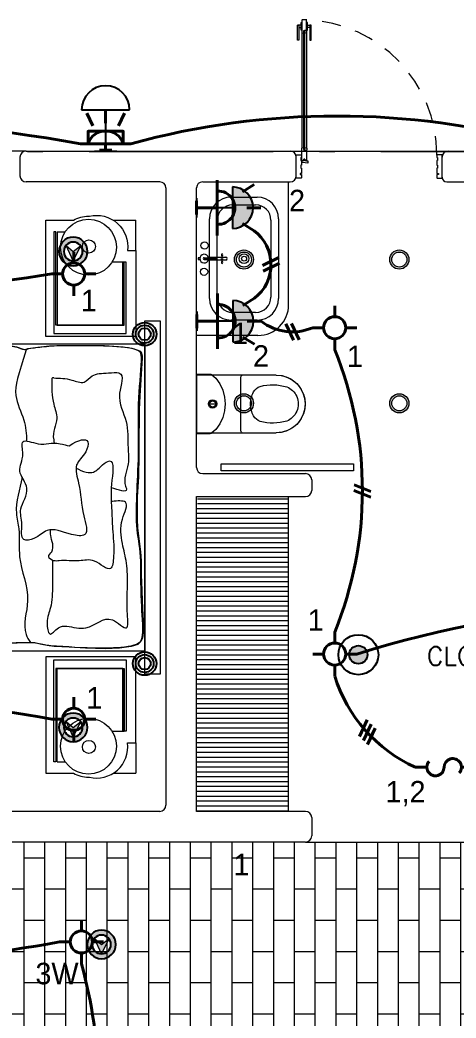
# Model space of a CAD drawing. Header units: metres. Extents: x 14 to 2416, y -346 to 476.
# Drawn here: x 48.4 to 51.24, y -76.27 to -69.77 of the extents above; entities that cross this region are included whole.
import ezdxf

# ---------------------------------------------------------------- set-up
doc = ezdxf.new("R2010")
doc.units = ezdxf.units.M
for name, pattern in [('0', [0]), ('ACAD_ISO10W100', [18, 12, -3, 0, -3]), ('DASHED', [0.75, 0.5, -0.25]), ('HIDDEN2', [0.1875, 0.125, -0.0625])]:
    doc.linetypes.add(name, pattern=pattern)
doc.layers.get('0').update_dxf_attribs({"linetype": '0', "lineweight": 20})
for name, color, linetype, lineweight in [('A-ANNO-TEXT', 20, 'Continuous', 13), ('A-DOOR', 35, 'Continuous', 5), ('A-WALL', 250, 'Continuous', 20), ('baños', 251, 'Continuous', 0), ('closets', 253, 'Continuous', 0), ('cristales', 131, 'Continuous', 0), ('E Salida Interruptores', 22, 'Continuous', 40), ('E Salida Luces', 22, 'Continuous', 40), ('E Tuberia Emp Losa', 22, 'Continuous', 40), ('MAVA', 1, 'Continuous', 15), ('MAVA -LUMINARIAS', 1, 'Continuous', 18), ('MOBILIARIOS', 252, 'Continuous', 0), ('piso', 253, 'Continuous', 0), ('PROYECCION', 9, 'DASHED', 0), ('SE-2-MADERA', 36, 'Continuous', 9), ('textos', 7, 'Continuous', 0)]:
    doc.layers.add(name, color=color, linetype=linetype, lineweight=lineweight)
doc.layers.add('hatch piso', color=253, linetype='Continuous', lineweight=0, transparency=0.7)
doc.layers.add('MAVA LUM', color=1, linetype='Continuous')
doc.layers.add('MAVA Luminarias', color=1, linetype='Continuous')
doc.layers.add('SOLAR', color=7, linetype='ACAD_ISO10W100', lineweight=9, true_color=0xff1414)
doc.styles.add('CENTURY GOTHIC', font='GOTHIC.TTF')
doc.styles.add('DIMTEXT', font='dim.shx', dxfattribs={"width": 0.75})
doc.styles.get("Standard").update_dxf_attribs({"font": 'arial.ttf', "height": 0.1875})

# ---------------------------------------------------------------- blocks, each defined once
blk = doc.blocks.new('SUPERFICIAL')
at = {"layer": 'MAVA LUM'}
h = blk.add_hatch(color=256, dxfattribs=at)
h.dxf.hatch_style = 1
edge = h.paths.add_edge_path()
edge.add_arc((0.0008, 0.0016), 0.059, 0, 360)
for radius in [0.1303, 0.0593]:
    blk.add_circle((0.0008, 0.0016, 0), radius, dxfattribs=at)
at = {"ltscale": 1e-05, "style": 'DIMTEXT', "flags": 1}
blk.add_attdef('MULTIPLICADOR', (0.0928, 0.4687), '', height=0.15, dxfattribs=at)
blk = doc.blocks.new('downlight')
at = {"layer": 'MAVA -LUMINARIAS'}
h = blk.add_hatch(color=3, dxfattribs=at)
h.dxf.hatch_style = 1
h.paths.add_polyline_path([(-5.416, -22.4571, 1), (-5.2917, -22.4571, 1)])
h.paths.add_polyline_path([(-5.3048, -22.4571, -1), (-5.4029, -22.4571, -1)], flags=16)
at = {"layer": 'MAVA -LUMINARIAS', "color": 3}
for radius in [0.0622, 0.049]:
    blk.add_circle((-5.3539, -22.4571), radius, dxfattribs=at)
blk = doc.blocks.new('dl ip')
at = {"layer": 'MAVA', "transparency": 33554687}
h = blk.add_hatch(color=40, dxfattribs=at)
h.dxf.hatch_style = 1
h.paths.add_polyline_path([(94.7574, -111.2088), (94.7109, -111.2482), (94.6624, -111.2113), (94.7109, -111.3092)])
at = {"layer": 'MAVA Luminarias', "linetype": 'Continuous'}
h = blk.add_hatch(color=40, dxfattribs=at)
h.paths.add_polyline_path([(94.618, -111.2482, 1), (94.8039, -111.2482, 1)])
h.paths.add_polyline_path([(94.7719, -111.2482, -1), (94.6499, -111.2482, -1)], flags=16)
at = {"layer": 'MAVA', "color": 40}
for p, q in [((94.7109, -111.2482), (94.6624, -111.2113)), ((94.6624, -111.2113), (94.7109, -111.3092)), ((94.7109, -111.3092), (94.7574, -111.2088)), ((94.7574, -111.2088), (94.7109, -111.2482))]:
    blk.add_line(p, q, dxfattribs=at)
at = {"layer": 'MAVA Luminarias', "color": 40, "linetype": 'Continuous'}
for radius in [0.093, 0.061]:
    blk.add_circle((94.7109, -111.2482), radius, dxfattribs=at)
blk = doc.blocks.new('SCONCE 1')
at = {"layer": 'MAVA Luminarias', "color": 5, "linetype": 'Continuous'}
for p, q in [((-1.374, 0.679), (-1.374, 1.191)), ((-0.931, 0.816), (-0.931, 1.054)), ((-1.374, 0.935), (-0.931, 0.935))]:
    blk.add_line(p, q, dxfattribs=at)
blk.add_arc((-1.374, 0.935), 0.256, 90, 270, dxfattribs=at)
blk = doc.blocks.new('SCONCE 2')
at = {"layer": 'MAVA Luminarias', "linetype": 'Continuous'}
blk.add_hatch(color=1, dxfattribs=at).paths.add_polyline_path([(0.342, -0.24, 1), (-0.169, -0.24)])
at = {"layer": 'MAVA Luminarias', "color": 1, "linetype": 'Continuous'}
for p, q in [((-0.169, -0.24), (0.342, -0.24)), ((0.087, -0.24), (0.087, -0.682)), ((-0.032, -0.682), (0.206, -0.682))]:
    blk.add_line(p, q, dxfattribs=at)
blk.add_arc((0.087, -0.24), 0.256, 0, 180, dxfattribs=at)
blk = doc.blocks.new('Caroma_ToiletSuites')
at = {"layer": 'baños'}
for p, q in [((-120.8, 664), (-144, 640.8)), ((-94, 682.8), (-120.8, 664)), ((-64.3, 696.7), (-94, 682.8)), ((-32.6, 705.1), (-64.3, 696.7)), ((0, 708), (-32.6, 705.1)), ((32.6, 705.1), (0, 708)), ((64.3, 696.7), (32.6, 705.1)), ((94, 682.8), (64.3, 696.7)), ((120.8, 664), (94, 682.8)), ((144, 640.8), (120.8, 664)), ((-162.8, 614), (-176.7, 584.3)), ((-144, 640.8), (-162.8, 614)), ((162.8, 614), (144, 640.8)), ((176.7, 584.3), (162.8, 614)), ((-185.1, 552.6), (-188, 520)), ((-176.7, 584.3), (-185.1, 552.6)), ((185.1, 552.6), (176.7, 584.3)), ((188, 520), (185.1, 552.6)), ((-188, 520), (-190.5, 308)), ((-188, 0), (-188, 520)), ((188, 520), (188, 0)), ((190.5, 308), (188, 520)), ((-190.5, 308), (-190.2, 304.5)), ((-190.2, 304.5), (-189.3, 301.2)), ((-189.3, 301.2), (-187.8, 298)), ((-187.8, 298), (-185.8, 295.1)), ((-185.8, 295.1), (-183.4, 292.7)), ((-183.4, 292.7), (-180.5, 290.7)), ((-180.5, 290.7), (-177.3, 289.2)), ((-177.3, 289.2), (-174, 288.3)), ((-174, 288.3), (-170.5, 288)), ((-170.5, 288), (170.5, 288)), ((170.5, 288), (174, 288.3)), ((174, 288.3), (177.3, 289.2)), ((177.3, 289.2), (180.5, 290.7)), ((180.5, 290.7), (183.4, 292.7)), ((183.4, 292.7), (185.8, 295.1)), ((185.8, 295.1), (187.8, 298)), ((187.8, 298), (189.3, 301.2)), ((189.3, 301.2), (190.2, 304.5)), ((190.2, 304.5), (190.5, 308)), ((-130, 152.2), (-167.1, 126.2)), ((-88.9, 171.3), (-130, 152.2)), ((-45.1, 183.1), (-88.9, 171.3)), ((0, 187), (-45.1, 183.1)), ((45.1, 183.1), (0, 187)), ((88.9, 171.3), (45.1, 183.1)), ((130, 152.2), (88.9, 171.3)), ((167.1, 126.2), (130, 152.2)), ((-194.6, 88.2), (-195, 83.5)), ((-195, 83.5), (-195, 0)), ((-193.4, 92.7), (-194.6, 88.2)), ((-191.4, 97), (-193.4, 92.7)), ((-188.7, 100.9), (-191.4, 97)), ((-167.1, 126.2), (-188.7, 100.9)), ((0, 85), (0, 125)), ((188.7, 100.9), (167.1, 126.2)), ((191.4, 97), (188.7, 100.9)), ((193.4, 92.7), (191.4, 97)), ((194.6, 88.2), (193.4, 92.7)), ((195, 83.5), (194.6, 88.2)), ((195, 0), (195, 83.5)), ((-195, 0), (195, 0)), ((188, 0), (-188, 0))]:
    blk.add_line(p, q, dxfattribs=at)
for centre, radius, start, end in [((0, 520), 188, 0, 180), ((-2.7, 547.4), 115.2, 88.65652, 137.04039), ((2.7, 547.4), 115.2, 42.9609, 91.34146), ((183, 496.7), 307.9, 162.77131, 195.21432), ((-18.8, 556.1), 97.6, 134.33725, 160.9897), ((18.8, 556.1), 97.6, 19.00998, 45.66427), ((-183, 496.7), 307.9, 344.7852, 17.22859), ((-36.1, 442.4), 82.4, 198.76304, 239.35819), ((36.1, 442.4), 82.4, 300.64117, 341.23514), ((2.9, 529.9), 177.9, 242.91598, 269.06591), ((-2.9, 529.9), 177.9, 270.93391, 297.08355), ((0, 105), 27.5, 0, 180), ((0, 105), 27.5, 180, 0), ((0, 105), 21, 0, 180), ((0, 105), 21, 180, 0), ((0, 105), 20, 0, 180), ((0, 105), 20, 180, 0)]:
    blk.add_arc(centre, radius, start, end, dxfattribs=at)
blk = doc.blocks.new('Fenton Bead')
at = {"color": 7}
blk.add_lwpolyline([(2.1, 12.5, -0.341999), (0.2, 11), (0, 10.7), (0, 1), (1, 0), (18, 0), (18, 0.5), (14.7, 12.9, 0.339454), (13.2, 14), (4.1, 14, 0.341999)], format="xyb", close=True, dxfattribs=at)
blk = doc.blocks.new('A$C160d384d')
at = {"layer": 'baños'}
for p, q in [((0.2143, 0.8), (0.3843, 0.8)), ((0.2243, 0.75), (0.3743, 0.75)), ((0.0743, 0.14), (0.0743, 0.66)), ((0.5243, 0.66), (0.5243, 0.14)), ((0.1243, 0.15), (0.1243, 0.65)), ((0.4743, 0.65), (0.4743, 0.15)), ((0.3843, 0), (0.2143, 0)), ((0.3743, 0.05), (0.2243, 0.05))]:
    blk.add_line(p, q, dxfattribs=at)
at = {"layer": 'baños', "linetype": 'Continuous'}
for p, q in [((0.0005, 0.405, 0), (0, 0.4043, 0)), ((0, 0.4043, 0), (0, 0.3957, 0)), ((0, 0.3957, 0), (0.0005, 0.395, 0)), ((0.0114, 0.405, 0), (0.0005, 0.405, 0)), ((0.0005, 0.395, 0), (0.0114, 0.395, 0)), ((0.0395, 0.4062, 0), (0.0395, 0.4062, 0)), ((0.0395, 0.4062, 0), (0.1223, 0.4062, 0.0004)), ((0.0395, 0.3939, 0), (0.0395, 0.3939, 0)), ((0.0661, 0.4101, 0), (0.1804, 0.4101, 0)), ((0.1804, 0.39, 0), (0.0661, 0.39, 0)), ((0.1223, 0.4062, 0.0004), (0.1223, 0.3939, 0.0004))]:
    blk.add_line(p, q, dxfattribs=at)
at = {"layer": 'baños', "linetype": 'Continuous', "extrusion": (1.31781e-06, -1, -8.43443e-26)}
for p, q in [((0.1223, 0.3939, 0.0004), (0.0395, 0.3939, 0)), ((0.0395, 0.3939, 0), (0.1223, 0.3939, 0.0004))]:
    blk.add_line(p, q, dxfattribs=at)
at = {"layer": 'baños', "linetype": 'Continuous'}
for centre, radius in [((0.0422, 0.4857), 0.0237), ((0.2993, 0.4), 0.0317), ((0.2993, 0.4), 0.0159), ((0.0384, 0.3146), 0.0237)]:
    blk.add_circle(centre, radius, dxfattribs=at)
at = {"layer": 'baños'}
for centre, radius, start, end in [((0.2143, 0.66), 0.14, 90, 180), ((0.3843, 0.66), 0.14, 0, 90), ((0.2243, 0.65), 0.1, 90, 180), ((0.3743, 0.65), 0.1, 0, 90), ((0.2143, 0.14), 0.14, 180, 270), ((0.2243, 0.15), 0.1, 180, 270), ((0.3743, 0.15), 0.1, 270, 360), ((0.3843, 0.14), 0.14, 270, 0)]:
    blk.add_arc(centre, radius, start, end, dxfattribs=at)
at = {"layer": 'baños', "linetype": 'Continuous'}
for centre, radius, start, end in [((0.0395, 0.4), 0.0285, 12.564, 347.43156), ((0.0398, 0.3997, 0), 0.00653, 92.87142, 177.12872), ((0.0398, 0.4004, 0), 0.00653, 182.87143, 267.12873), ((0.1786, 0.4001, 0), 0.0101, 359.56446, 79.38936), ((0.1786, 0.4, 0), 0.0101, 280.61079, 0.43569)]:
    blk.add_arc(centre, radius, start, end, dxfattribs=at)
at = {"layer": 'baños', "linetype": 'Continuous', "extrusion": (3.61622e-27, 8.43443e-26, -1)}
for centre, major_axis, ratio in [((0.1558, 0.4), (0, -0.0085), 0.599546), ((0.1557, 0.424), (0.00005, -0.0075), 0.581577), ((0.1558, 0.376), (0.00005, -0.0075), 0.581577)]:
    blk.add_ellipse(centre, major_axis=major_axis, ratio=ratio, dxfattribs=at)
at = {"layer": 'baños', "linetype": 'Continuous', "flags": 8}
for tag, p in [('TRADENAME', (0.1887, 0.4, 0)), ('MODELNUMBER', (0.1887, 0.4, 0)), ('MATERIAL', (0.1888, 0.4, 0)), ('PRODUCT', (0.1888, 0.4, 0))]:
    blk.add_attdef(tag, p, '', height=0.0000254, rotation=270.00008, dxfattribs=at)
at = {"layer": 'baños', "linetype": 'Continuous'}
for tag, p in [('MATERIAL', (0.299, 0.3999)), ('PRODUCT', (0.299, 0.3999)), ('TRADENAME', (0.2991, 0.3999)), ('MODELNUMBER', (0.2991, 0.3999))]:
    blk.add_attdef(tag, p, '', height=0.0000254, rotation=90.00008, dxfattribs=at)
blk = doc.blocks.new('PL BASE 1N NASAS 09')
at = {"layer": 'closets', "transparency": 33554687}
h = blk.add_hatch(dxfattribs=at)
h.set_pattern_fill('LINE', color=256, scale=0.01, angle=180)
h.set_pattern_definition([(180, (-436.975463, -2859.17424), (-4e-18, -0.03175), [])])
h.paths.add_polyline_path([(-100.8257, -37.4997), (-100.8295, -39.5497), (-100.2311, -39.5497), (-100.2311, -37.4997)])
at = {"layer": 'A-DOOR', "color": 7}
blk.add_lwpolyline([(-100.1282, -34.4683), (-100.1282, -35.2397), (-100.1322, -35.2397), (-100.1322, -34.4683)], close=True, dxfattribs=at)
at = {"layer": 'A-DOOR'}
blk.add_lwpolyline([(-100.6713, -37.2871), (-99.8095, -37.2871), (-99.8095, -37.3316), (-100.6713, -37.3316)], close=True, dxfattribs=at)
at = {"layer": 'A-WALL'}
for p, q in [((-101.981, -35.2897), (-101.981, -35.4097)), ((-101.941, -35.2497), (-100.2211, -35.2497)), ((-100.1811, -35.4097), (-100.1811, -35.2897)), ((-99.2311, -35.4197), (-99.2311, -35.2897)), ((-99.1911, -35.2497), (-97.8461, -35.2497)), ((-101.071, -35.4497), (-101.941, -35.4497)), ((-101.031, -35.4897), (-101.031, -39.5097)), ((-100.831, -37.3097), (-100.831, -35.4897)), ((-100.791, -35.4497), (-100.2211, -35.4497)), ((-99.2011, -35.4497), (-99.2011, -35.4497)), ((-99.2011, -35.4497), (-99.0711, -35.4497)), ((-100.791, -37.3497), (-100.1211, -37.3497)), ((-100.0811, -37.3897), (-100.0811, -37.4597)), ((-100.831, -37.4997), (-100.1211, -37.4997)), ((-100.831, -39.5497), (-100.831, -37.4997)), ((-101.071, -39.5497), (-103.941, -39.5497)), ((-100.1211, -39.5497), (-100.831, -39.5497)), ((-100.0811, -39.5897), (-100.0811, -39.7097)), ((-100.1211, -39.7497), (-103.941, -39.7497))]:
    blk.add_line(p, q, dxfattribs=at)
for centre, radius, start, end in [((-101.941, -35.2897), 0.04, 90, 180), ((-100.2211, -35.2897), 0.04, 0, 90), ((-99.1911, -35.2897), 0.04, 90, 180), ((-101.941, -35.4097), 0.04, 180, 270), ((-100.2211, -35.4097), 0.04, 270, 0), ((-99.2011, -35.4197), 0.03, 180, 270), ((-101.071, -35.4897), 0.04, 0, 90), ((-100.791, -35.4897), 0.04, 90, 180), ((-100.791, -37.3097), 0.04, 180, 270), ((-100.1211, -37.3897), 0.04, 0, 90), ((-100.1211, -37.4597), 0.04, 270, 0), ((-101.071, -39.5097), 0.04, 270, 0), ((-100.1211, -39.5897), 0.04, 0, 90), ((-100.1211, -39.7097), 0.04, 270, 0)]:
    blk.add_arc(centre, radius, start, end, dxfattribs=at)
at = {"layer": 'baños'}
for p, q in [((-100.231, -36.2498), (-100.231, -35.4497)), ((-100.431, -36.4498), (-100.831, -36.4498))]:
    blk.add_line(p, q, dxfattribs=at)
blk.add_arc((-100.431, -36.2498), 0.2, 270, 0, dxfattribs=at)
at = {"layer": 'closets', "transparency": 33554687}
blk.add_line((-100.2311, -39.5497), (-100.2311, -37.4997), dxfattribs=at)
at = {"layer": 'cristales', "const_width": 0.004}
blk.add_lwpolyline([(-100.1302, -34.4793), (-100.1302, -35.2287)], dxfattribs=at)
at = {"layer": 'piso'}
for p, q in [((-101.941, -35.2497), (-104.821, -35.2497)), ((-100.2211, -35.2497), (-99.1911, -35.2497)), ((-100.1211, -39.7497), (-99.0911, -39.7497))]:
    blk.add_line(p, q, dxfattribs=at)
at = {"layer": 'PROYECCION', "linetype": 'HIDDEN2'}
blk.add_arc((-100.1482, -35.2779), 0.8832, 0.10996, 87.88624, dxfattribs=at)
at = {"layer": 'SE-2-MADERA'}
for p, q in [((-100.1492, -34.4286), (-100.1739, -34.4286)), ((-100.1643, -34.4436), (-100.1492, -34.4436)), ((-100.1492, -34.4484), (-100.1492, -34.4286)), ((-100.1427, -34.3953), (-100.1442, -34.3968)), ((-100.1442, -34.3968), (-100.1442, -34.4775)), ((-100.1157, -34.3953), (-100.1427, -34.3953)), ((-100.1142, -34.3968), (-100.1157, -34.3953)), ((-100.1142, -34.4618), (-100.1142, -34.3968)), ((-100.1092, -34.4484), (-100.1092, -34.4286)), ((-100.1092, -34.4286), (-100.0844, -34.4286)), ((-100.0941, -34.4436), (-100.1092, -34.4436)), ((-100.1442, -34.4775), (-100.1427, -34.4793)), ((-100.1442, -34.4775), (-100.1442, -35.2306)), ((-100.1427, -34.4793), (-100.1347, -34.4813)), ((-100.1347, -34.4813), (-100.1337, -34.4813)), ((-100.1337, -34.4813), (-100.1332, -34.4808)), ((-100.1332, -34.4808), (-100.1332, -34.4633)), ((-100.1332, -34.4633), (-100.1157, -34.4633)), ((-100.1322, -34.4683), (-100.1282, -34.4743)), ((-100.1282, -34.4683), (-100.1322, -34.4743)), ((-100.1302, -34.4633), (-100.1302, -34.4683)), ((-100.1302, -34.4633), (-100.1302, -34.4683)), ((-100.1157, -34.4633), (-100.1142, -34.4618)), ((-100.1132, -35.2315), (-100.1132, -34.4766)), ((-100.1442, -35.2306), (-100.1427, -35.2287)), ((-100.1442, -35.3112), (-100.1442, -35.2306)), ((-100.1427, -35.2287), (-100.1347, -35.2267)), ((-100.1347, -35.2267), (-100.1337, -35.2267)), ((-100.1337, -35.2267), (-100.1332, -35.2272)), ((-100.1332, -35.2272), (-100.1332, -35.2447)), ((-100.1811, -35.4247), (-100.1811, -35.2747)), ((-100.1811, -35.2747), (-100.1486, -35.2747)), ((-100.1471, -35.2912), (-100.1511, -35.2912)), ((-100.1511, -35.2912), (-100.1511, -35.3102)), ((-100.1486, -35.2747), (-100.1471, -35.2762)), ((-100.1471, -35.2762), (-100.1471, -35.2912)), ((-100.1332, -35.2447), (-100.1157, -35.2447)), ((-100.1322, -35.2397), (-100.1282, -35.2337)), ((-100.1282, -35.2397), (-100.1322, -35.2337)), ((-100.1302, -35.2447), (-100.1302, -35.2397)), ((-100.1302, -35.2447), (-100.1302, -35.2397)), ((-100.1157, -35.2447), (-100.1142, -35.2462)), ((-100.1142, -35.2462), (-100.1142, -35.3112)), ((-99.2636, -35.2747), (-99.2651, -35.2762)), ((-99.2651, -35.2762), (-99.2651, -35.2912)), ((-99.2651, -35.2912), (-99.2611, -35.2912)), ((-99.2311, -35.2747), (-99.2636, -35.2747)), ((-99.2611, -35.2912), (-99.2611, -35.3102)), ((-99.2311, -35.4247), (-99.2311, -35.2747)), ((-100.1511, -35.3102), (-100.1471, -35.3102)), ((-100.1471, -35.3412), (-100.1511, -35.3412)), ((-100.1511, -35.3412), (-100.1511, -35.3602)), ((-100.1511, -35.3602), (-100.1471, -35.3602)), ((-100.1471, -35.3102), (-100.1471, -35.3412)), ((-100.1471, -35.3602), (-100.1471, -35.3957)), ((-100.1427, -35.3127), (-100.1442, -35.3112)), ((-100.1372, -35.3127), (-100.1427, -35.3127)), ((-100.1427, -35.3204), (-100.1427, -35.3127)), ((-100.1067, -35.3277), (-100.1399, -35.3234)), ((-100.1345, -35.3067), (-100.1372, -35.3067)), ((-100.1372, -35.3067), (-100.1372, -35.3127)), ((-100.1345, -35.3127), (-100.1345, -35.3067)), ((-100.1322, -35.3127), (-100.1345, -35.3127)), ((-100.1262, -35.3027), (-100.1322, -35.3027)), ((-100.1322, -35.3027), (-100.1322, -35.3127)), ((-100.1262, -35.3127), (-100.1262, -35.3027)), ((-100.1242, -35.3127), (-100.1262, -35.3127)), ((-100.1215, -35.3067), (-100.1242, -35.3067)), ((-100.1242, -35.3067), (-100.1242, -35.3127)), ((-100.1215, -35.3127), (-100.1215, -35.3067)), ((-100.1157, -35.3127), (-100.1215, -35.3127)), ((-100.1142, -35.3112), (-100.1157, -35.3127)), ((-100.1157, -35.3127), (-100.1067, -35.3127)), ((-100.1067, -35.3127), (-100.1067, -35.3277)), ((-99.2651, -35.3102), (-99.2651, -35.3412)), ((-99.2611, -35.3102), (-99.2651, -35.3102)), ((-99.2651, -35.3412), (-99.2611, -35.3412)), ((-99.2611, -35.3602), (-99.2651, -35.3602)), ((-99.2651, -35.3602), (-99.2651, -35.3957)), ((-99.2611, -35.3412), (-99.2611, -35.3602)), ((-100.1486, -35.4247), (-100.1811, -35.4247)), ((-100.1471, -35.3957), (-100.1571, -35.3957)), ((-100.1571, -35.3957), (-100.1571, -35.4017)), ((-100.1571, -35.4017), (-100.1471, -35.4017)), ((-100.1471, -35.4232), (-100.1486, -35.4247)), ((-100.1471, -35.4017), (-100.1471, -35.4232)), ((-99.2651, -35.3957), (-99.2551, -35.3957)), ((-99.2551, -35.4017), (-99.2651, -35.4017)), ((-99.2651, -35.4017), (-99.2651, -35.4232)), ((-99.2651, -35.4232), (-99.2636, -35.4247)), ((-99.2636, -35.4247), (-99.2311, -35.4247)), ((-99.2551, -35.3957), (-99.2551, -35.4017))]:
    blk.add_line(p, q, dxfattribs=at)
for points in [[(-100.1739, -34.4286), (-100.1643, -34.4286), (-100.1643, -34.5259), (-100.1739, -34.5259)], [(-100.1442, -34.4113), (-100.1442, -34.4608), (-100.1492, -34.4608), (-100.1492, -34.4113)], [(-100.1142, -34.4113), (-100.1142, -34.4608), (-100.1092, -34.4608), (-100.1092, -34.4113)], [(-100.0844, -34.4286), (-100.0941, -34.4286), (-100.0941, -34.5259), (-100.0844, -34.5259)], [(-100.1332, -34.4808), (-100.1332, -34.4688), (-100.1322, -34.4688), (-100.1322, -34.4808)], [(-100.1322, -34.4683), (-100.1322, -34.4743), (-100.1282, -34.4743), (-100.1282, -34.4683)], [(-100.1322, -34.4683), (-100.1322, -35.2397), (-100.1282, -35.2397), (-100.1282, -34.4683)], [(-100.1322, -34.4743), (-100.1322, -34.4793), (-100.1282, -34.4793), (-100.1282, -34.4743)], [(-100.1282, -34.4808), (-100.1282, -34.4688), (-100.1272, -34.4688), (-100.1272, -34.4808)], [(-100.1332, -35.2272), (-100.1332, -35.2392), (-100.1322, -35.2392), (-100.1322, -35.2272)], [(-100.1322, -35.2337), (-100.1322, -35.2287), (-100.1282, -35.2287), (-100.1282, -35.2337)], [(-100.1282, -35.2272), (-100.1282, -35.2392), (-100.1272, -35.2392), (-100.1272, -35.2272)], [(-100.1322, -35.2397), (-100.1322, -35.2337), (-100.1282, -35.2337), (-100.1282, -35.2397)], [(-100.1302, -35.2447), (-100.1302, -35.2397), (-100.1302, -35.2397), (-100.1302, -35.2447)]]:
    blk.add_lwpolyline(points, close=True, dxfattribs=at)
blk.add_lwpolyline([(-100.1147, -34.4655, -0.341999), (-100.1162, -34.4635), (-100.1165, -34.4633), (-100.1262, -34.4633), (-100.1272, -34.4643), (-100.1272, -34.4813), (-100.1267, -34.4813), (-100.1143, -34.478, 0.339454), (-100.1132, -34.4766), (-100.1132, -34.4674, 0.341999)], format="xyb", close=True, dxfattribs=at)
blk.add_arc((-100.1397, -35.3204), 0.003, 179.99852, 265.71088, dxfattribs=at)
at = {"color": 1}
ref = blk.add_blockref('A$C160d384d', (-100.8205, -36.3497), dxfattribs=at)
ref.add_attrib('MATERIAL', 'VITREOUS CHINA', (-100.5215, -35.9498), dxfattribs={"layer": 'baños', "linetype": 'Continuous', "height": 0.0000254, "rotation": 90.00008})
ref.add_attrib('PRODUCT', 'BATHROOM SINK', (-100.5214, -35.9498), dxfattribs={"layer": 'baños', "linetype": 'Continuous', "height": 0.0000254, "rotation": 90.00008})
ref.add_attrib('TRADENAME', 'VOX', (-100.5214, -35.9498), dxfattribs={"layer": 'baños', "linetype": 'Continuous', "height": 0.0000254, "rotation": 90.00008})
ref.add_attrib('MODELNUMBER', 'K-5373', (-100.5214, -35.9498), dxfattribs={"layer": 'baños', "linetype": 'Continuous', "height": 0.0000254, "rotation": 90.00008})
ref.add_attrib('MATERIAL', 'BRASS', (-100.6317, -35.9497, 0), dxfattribs={"layer": 'baños', "linetype": 'Continuous', "height": 0.0000254, "rotation": 270.00008})
ref.add_attrib('PRODUCT', 'FAUCETS', (-100.6317, -35.9497, 0), dxfattribs={"layer": 'baños', "linetype": 'Continuous', "height": 0.0000254, "rotation": 270.00008})
ref.add_attrib('TRADENAME', 'PURIST', (-100.6318, -35.9497, 0), dxfattribs={"layer": 'baños', "linetype": 'Continuous', "height": 0.0000254, "rotation": 270.00008})
ref.add_attrib('MODELNUMBER', 'K-14404-4A', (-100.6318, -35.9497, 0), dxfattribs={"layer": 'baños', "linetype": 'Continuous', "height": 0.0000254, "rotation": 270.00008})
at = {"layer": 'baños', "xscale": -0.000999999934791, "yscale": 0.000999999934791, "rotation": 270}
blk.add_blockref('Caroma_ToiletSuites', (-100.8315, -36.8961), dxfattribs=at)
at = {"layer": 'SE-2-MADERA', "xscale": -0.001000000023175567, "yscale": 0.001000000023175567, "zscale": 0.001000000023175567, "rotation": 270}
blk.add_blockref('Fenton Bead', (-100.1272, -35.2447), dxfattribs=at)
at = {"layer": 'baños', "linetype": 'Continuous'}
for tag, p in [('MODELNUMBER', (-121.6562, -54.8273)), ('TRADENAME', (-121.6562, -54.8273)), ('PRODUCT', (-121.6562, -54.8274)), ('MATERIAL', (-121.6562, -54.8274))]:
    blk.add_attdef(tag, p, '', height=0.0000254, rotation=359.99992, dxfattribs=at)
at = {"layer": 'textos', "insert": (-98.7396, -38.5982), "char_height": 0.15, "width": 3.404877, "attachment_point": 9}
blk.add_mtext('{\\Fromans|c0;\\H0.8x;CLOSET\\H1.25x; }', dxfattribs=at)
blk = doc.blocks.new('A$C11dadbfd')
at = {"layer": 'MOBILIARIOS'}
for p, q in [((1.7951, 3.6335), (1.9417, 3.6335)), ((1.9417, 3.4354), (1.9417, 3.6335)), ((1.9417, 0.2292), (1.9417, 0.0311)), ((1.7951, 0.0311), (1.9417, 0.0311))]:
    blk.add_line(p, q, dxfattribs=at)
for points in [[(1.3875, 2.8747), (1.3875, 2.8753), (1.3554, 2.8753), (1.3554, 3.6335), (1.5357, 3.6335, -0.127695), (1.6339, 3.659, -0.007083), (1.6396, 3.6589, -0.52849), (1.8874, 3.4354), (1.9417, 3.4354), (1.9417, 2.8753), (1.8985, 2.8753), (1.8985, 2.8747), (1.8575, 2.8747)], [(1.3875, 0.7899), (1.3875, 0.7893), (1.3554, 0.7893), (1.3554, 0.0311), (1.5357, 0.0311, 0.127695), (1.6339, 0.0056, 0.007083), (1.6396, 0.0057, 0.52849), (1.8874, 0.2292), (1.9417, 0.2292), (1.9417, 0.7893), (1.8985, 0.7893), (1.8985, 0.7899), (1.8575, 0.7899)]]:
    blk.add_lwpolyline(points, format="xyb", close=True, dxfattribs=at)
for points in [[(1.8575, 3.3604), (1.8575, 2.9503), (1.4212, 2.9503), (1.4212, 3.5585), (1.4075, 3.5585), (1.4075, 2.8947), (1.8575, 2.8947), (1.8785, 2.8947), (1.8785, 3.3592), (1.8575, 3.3592), (1.8575, 2.9503)], [(2.1, 0.6774), (2, 0.6774), (2, 2.9774), (2.1, 2.9774)], [(2, 0.8274), (0, 0.8274), (0, 2.8274), (2, 2.8274)], [(1.984, 2.7359), (1.9682, 2.4885), (1.9635, 2.4003), (1.9626, 2.1559), (1.9626, 2.1046), (1.9588, 1.9621), (1.9521, 1.8305), (1.9502, 1.7649), (1.9502, 1.6851), (1.9531, 1.629), (1.9645, 1.5406), (1.973, 1.4728), (1.9778, 1.4138), (1.9778, 1.3179), (1.9787, 1.2798), (1.9806, 1.2181), (1.9854, 1.1031), (1.9911, 1.0261), (1.9891, 0.9459), (1.9853, 0.9108), (1.9758, 0.8889), (1.9549, 0.8709), (1.9112, 0.8566), (1.8349, 0.8461), (1.7418, 0.8423), (1.6153, 0.8461), (1.5089, 0.8519), (1.4612, 0.8557), (1.4108, 0.8576), (1.3776, 0.8604), (1.3377, 0.869), (1.3026, 0.8766), (1.276, 0.8814), (1.17, 0.8795), (1.0539, 0.8747), (0.9229, 0.868), (0.7572, 0.8642), (0.652, 0.8656), (0.6118, 0.8673), (0.5341, 0.869), (0.451, 0.8732), (0.4117, 0.874), (0.3599, 0.8723), (0.3114, 0.8723), (0.2345, 0.8715), (0.1881, 0.8741), (0.1337, 0.8816), (0.0936, 0.8942), (0.0593, 0.9134), (0.0376, 0.9402), (0.0225, 0.9728), (0.0159, 1.0071), (0.0134, 1.0607), (0.015, 1.1201), (0.0175, 1.1644), (0.0201, 1.2099), (0.0217, 1.2534), (0.0226, 1.3044), (0.0234, 1.3546), (0.0242, 1.4801), (0.0234, 1.568), (0.0259, 1.6257), (0.0293, 1.7852), (0.0293, 1.9199), (0.0276, 2.0948), (0.02, 2.2676), (0.0158, 2.4048), (0.0166, 2.4826), (0.0225, 2.5565), (0.0376, 2.6436), (0.061, 2.7055), (0.0969, 2.7565), (0.1479, 2.7958), (0.1909, 2.8076), (0.241, 2.8151), (0.2996, 2.8201), (0.3982, 2.8168), (0.4882, 2.8143), (0.5734, 2.8126), (0.6662, 2.8109), (0.813, 2.8126), (0.9075, 2.8143), (0.9605, 2.8169), (1.0157, 2.8185), (1.0776, 2.8177), (1.1319, 2.8152), (1.1657, 2.8093), (1.2083, 2.7943), (1.2234, 2.7901), (1.2384, 2.7968), (1.3036, 2.806), (1.3792, 2.8152), (1.4821, 2.8169), (1.6504, 2.8177), (1.7386, 2.8169), (1.7996, 2.8135), (1.8589, 2.8077), (1.9166, 2.7993), (1.9544, 2.7876), (1.9703, 2.7792), (1.9795, 2.7675), (1.9829, 2.7482)], [(1.8575, 0.3042), (1.8575, 0.7143), (1.4212, 0.7143), (1.4212, 0.1061), (1.4075, 0.1061), (1.4075, 0.7699), (1.8575, 0.7699), (1.8785, 0.7699), (1.8785, 0.3054), (1.8575, 0.3054), (1.8575, 0.7143)]]:
    blk.add_lwpolyline(points, close=True, dxfattribs=at)
for points in [[(1.4304, 3.5585), (1.4304, 2.9503), (1.8667, 2.9503), (1.8667, 3.3604), (1.7881, 3.3604)], [(1.4304, 3.5585), (1.4829, 3.5585)], [(1.4304, 0.1061), (1.4304, 0.7143), (1.8667, 0.7143), (1.8667, 0.3042), (1.7881, 0.3042)], [(1.4304, 0.1061), (1.4829, 0.1061)]]:
    blk.add_lwpolyline(points, dxfattribs=at)
for centre, radius in [((1.6339, 3.4571), 0.1819), ((1.6369, 3.4617), 0.0427), ((1.6339, 0.2076), 0.1819), ((1.6369, 0.2029), 0.0427)]:
    blk.add_circle(centre, radius, dxfattribs=at)
blk.add_arc((1.4035, 2.5972), 0.00932, 64.43662, 168.73273, dxfattribs=at)
for points, knots in [([(0.2769, 2.8152), (0.2379, 2.8116), (-0.0145, 2.7885), (0.0417, 2.1345), (0.031, 1.754), (0.0256, 1.5592)], [0, 0, 0, 0, 0.117685, 0.761841, 1.437924, 1.437924, 1.437924, 1.437924]), ([(1.2536, 0.8837), (1.2536, 0.8837), (1.2536, 0.8837), (1.2536, 0.8837), (1.2553, 0.8836), (1.2902, 0.8837), (1.3601, 0.8633), (1.5319, 0.8551), (1.739, 0.8394), (1.9697, 0.8633), (1.9954, 0.9487), (1.9697, 1.1987), (1.9824, 1.4698), (1.9294, 1.6589), (1.9697, 2.0804), (1.9512, 2.442), (1.9846, 2.7165), (1.9697, 2.8152), (1.5773, 2.8152), (1.391, 2.8152), (1.2491, 2.7954), (1.2358, 2.7954), (1.2203, 2.7835), (1.15, 2.8152), (1.0853, 2.8152), (0.9644, 2.8152)], [2.895366, 2.895366, 2.895366, 2.895366, 2.896475, 3.053535, 3.138588, 3.190252, 3.29358, 3.393683, 3.686394, 3.848283, 3.942303, 4.166996, 4.499824, 4.847407, 5.433591, 5.797126, 6.093613, 6.186669, 6.495546, 6.666013, 6.828452, 7.059973, 7.190877, 7.299822, 7.383928, 7.383928, 7.383928, 7.383928]), ([(1.2291, 2.7899), (1.1753, 2.6231), (1.1344, 2.5006), (1.2193, 2.3428), (1.2306, 2.2415), (1.2306, 2.1954)], [0.0005696, 0.0005696, 0.0005696, 0.0005696, 0.2116189, 0.3895346, 0.5346505, 0.5346505, 0.5346505, 0.5346505]), ([(1.4075, 2.6056), (1.4464, 2.605), (1.5112, 2.604), (1.6052, 2.5604), (1.6633, 2.6386), (1.7368, 2.634), (1.8841, 2.6519), (1.8025, 2.4679), (1.897, 2.3336), (1.8864, 2.1722), (1.9035, 2.0318), (1.8555, 1.9443), (1.8965, 1.8496), (1.8291, 1.879), (1.7823, 1.8902)], [0, 0, 0, 0, 0.125513, 0.209774, 0.279098, 0.385114, 0.440556, 0.579971, 0.776155, 0.956632, 1.067828, 1.221054, 1.242986, 1.352802, 1.352802, 1.352802, 1.352802]), ([(1.3944, 2.599), (1.394, 2.544), (1.3934, 2.4576), (1.4468, 2.3258), (1.3937, 2.2542), (1.409, 2.1981), (1.4099, 2.1812)], [0, 0, 0, 0, 0.1739603, 0.2732689, 0.4204064, 0.4281347, 0.4281347, 0.4281347, 0.4281347]), ([(1.5086, 2.1643), (1.4936, 2.1652), (1.3997, 2.1973), (1.3383, 2.1521), (1.182, 2.2235), (1.2227, 2.0905), (1.1573, 1.9979), (1.271, 1.8818), (1.1717, 1.7569), (1.2106, 1.666), (1.1853, 1.5363), (1.2988, 1.5579), (1.3751, 1.646), (1.4895, 1.5871), (1.6481, 1.5665), (1.5809, 1.7533), (1.589, 1.8781), (1.5321, 2.0442), (1.6164, 2.1034), (1.6483, 2.2197), (1.5711, 2.2057), (1.5086, 2.1643)], [0.483205, 0.483205, 0.483205, 0.483205, 0.53364, 0.686105, 0.79098, 0.874215, 0.993951, 1.121456, 1.272938, 1.391058, 1.496021, 1.56567, 1.671481, 1.841411, 1.931504, 2.070402, 2.301906, 2.427526, 2.537167, 2.607901, 2.719001, 2.719001, 2.719001, 2.719001]), ([(1.553, 2.0189), (1.5739, 2.0076), (1.6095, 1.9913), (1.679, 1.987), (1.7141, 2.0349), (1.8118, 2.0993), (1.774, 1.8858), (1.7853, 1.7674), (1.789, 1.6087), (1.8046, 1.4975), (1.7861, 1.3196), (1.6731, 1.437), (1.5644, 1.4057), (1.4728, 1.4213), (1.4066, 1.4098), (1.36, 1.4401), (1.4229, 1.4926), (1.3851, 1.5575), (1.3867, 1.605), (1.3874, 1.6175)], [0.032571, 0.032571, 0.032571, 0.032571, 0.107712, 0.156224, 0.235226, 0.291111, 0.451247, 0.617718, 0.770472, 0.95788, 1.036962, 1.155398, 1.259301, 1.397905, 1.433881, 1.478271, 1.518706, 1.629903, 1.669516, 1.669516, 1.669516, 1.669516]), ([(1.2013, 1.9598), (1.1864, 1.8804), (1.147, 1.769), (1.1924, 1.5931), (1.1657, 1.4114), (1.2752, 1.1795), (1.1954, 0.98), (1.2439, 0.9003), (1.2553, 0.8837)], [0.780746, 0.780746, 0.780746, 0.780746, 1.031047, 1.138144, 1.338216, 1.638789, 1.87051, 1.932727, 1.932727, 1.932727, 1.932727]), ([(1.3994, 1.4151), (1.3997, 1.3674), (1.4003, 1.2566), (1.3963, 1.1171), (1.3571, 1.0341), (1.3748, 0.9042), (1.4479, 1.0108), (1.5283, 0.9775), (1.6662, 0.9713), (1.7601, 1.0928), (1.8987, 0.9322), (1.8818, 1.1222), (1.8895, 1.2335), (1.8882, 1.3956), (1.8501, 1.5341), (1.834, 1.6702), (1.9144, 1.8144), (1.8189, 1.8044), (1.7843, 1.8013), (1.7818, 1.8011)], [0, 0, 0, 0, 0.152599, 0.305824, 0.413498, 0.490111, 0.57095, 0.695693, 0.751084, 0.933009, 1.04478, 1.135217, 1.336369, 1.489125, 1.623798, 1.783333, 1.909904, 2.000264, 2.007333, 2.007333, 2.007333, 2.007333]), ([(0.0256, 1.5592), (0.0256, 1.4272), (0.0256, 1.2316), (0.0048, 0.935), (0.136, 0.8633), (0.4134, 0.881), (0.6395, 0.8633), (1.0646, 0.8759), (1.1613, 0.8837), (1.2537, 0.8837)], [0, 0, 0, 0, 0.418295, 0.63409, 0.877661, 1.085184, 1.239382, 1.462689, 1.680419, 1.680419, 1.680419, 1.680419])]:
    blk.add_open_spline(points, degree=3, knots=knots, dxfattribs=at)
blk.add_open_spline([(0.9644, 2.8152), (0.6575, 2.8005), (0.4702, 2.816), (0.2769, 2.8152)], degree=3, dxfattribs=at)
blk = doc.blocks.new('PL MUEBLES 1N NASAS 09')
at = {"layer": 'hatch piso'}
h = blk.add_hatch(dxfattribs=at)
h.set_pattern_fill('AR-BRSTD', color=256, scale=0.002, angle=-90)
h.set_pattern_definition([(270, (-8.74588, 232.01007), (0.1354836, -2e-17), []), (0, (-8.74588, 232.01007), (0.1354836, 0.2032), [0.1354836, -0.1354836])])
edge = h.paths.add_edge_path()
edge.add_line((62.3305, 47.1481), (63.2305, 47.1481))
edge.add_line((63.2305, 47.1481), (63.2305, 48.4481))
edge.add_line((63.2305, 48.4481), (56.5331, 48.4481))
edge.add_line((56.5331, 48.4481), (56.5331, 48.2731))
edge.add_line((56.5331, 48.2731), (56.3831, 48.2731))
edge.add_line((56.3831, 48.2731), (56.3831, 48.4536))
edge.add_line((56.3831, 48.4536), (54.5879, 48.4536))
edge.add_line((54.5879, 48.4536), (54.5879, 46.9481))
edge.add_line((54.5879, 46.9481), (55.8257, 46.9481))
edge.add_arc((55.8755, 46.9973), 0.07, 180, 224.67274, ccw=False)
edge.add_line((55.8055, 46.9973), (55.8055, 47.1073))
edge.add_arc((55.8755, 47.1073), 0.07, 90, 180, ccw=False)
edge.add_line((55.8755, 47.1773), (55.9855, 47.1773))
edge.add_arc((55.9855, 47.1073), 0.07, 0, 90, ccw=False)
edge.add_line((56.0555, 47.1073), (56.0555, 46.9973))
edge.add_arc((55.9855, 46.9973), 0.07, -44.67274, 0, ccw=False)
edge.add_line((56.0353, 46.9481), (59.0257, 46.9481))
edge.add_arc((59.0755, 46.9973), 0.07, 180, 224.67276, ccw=False)
edge.add_line((59.0055, 46.9973), (59.0055, 47.1073))
edge.add_arc((59.0755, 47.1073), 0.07, 90, 180, ccw=False)
edge.add_line((59.0755, 47.1773), (59.1855, 47.1773))
edge.add_arc((59.1855, 47.1073), 0.07, 0, 90, ccw=False)
edge.add_line((59.2555, 47.1073), (59.2555, 46.9973))
edge.add_arc((59.1855, 46.9973), 0.07, -90, 0, ccw=False)
edge.add_line((59.1855, 46.9273), (59.0755, 46.9273))
edge.add_arc((59.0755, 46.9973), 0.07, 229.9948, 270, ccw=False)
edge.add_line((59.0305, 46.9437), (59.0305, 44.972))
edge.add_arc((59.0755, 44.9184), 0.07, 90, 130.0052, ccw=False)
edge.add_line((59.0755, 44.9884), (59.1855, 44.9884))
edge.add_arc((59.1855, 44.9184), 0.07, 0, 90, ccw=False)
edge.add_line((59.2555, 44.9184), (59.2555, 44.8084))
edge.add_arc((59.1855, 44.8084), 0.07, -90, 0, ccw=False)
edge.add_line((59.1855, 44.7384), (59.0755, 44.7384))
edge.add_arc((59.0755, 44.8084), 0.07, 229.9948, 270, ccw=False)
edge.add_line((59.0305, 44.7548), (59.0305, 41.172))
edge.add_arc((59.0755, 41.1184), 0.07, 90, 130.0052, ccw=False)
edge.add_line((59.0755, 41.1884), (59.1855, 41.1884))
edge.add_arc((59.1855, 41.1184), 0.07, 0, 90, ccw=False)
edge.add_line((59.2555, 41.1184), (59.2555, 41.0084))
edge.add_arc((59.1855, 41.0084), 0.07, -90, 0, ccw=False)
edge.add_line((59.1855, 40.9384), (59.0755, 40.9384))
edge.add_arc((59.0755, 41.0084), 0.07, 180, 270, ccw=False)
edge.add_line((59.0055, 41.0084), (59.0055, 41.1184))
edge.add_arc((59.0755, 41.1184), 0.07, 149.84805, 180, ccw=False)
edge.add_line((59.0149, 41.1535), (56.0391, 41.1535))
edge.add_arc((55.9855, 41.1085), 0.07, 0, 40.0052, ccw=False)
edge.add_line((56.0555, 41.1085), (56.0555, 40.9985))
edge.add_arc((55.9855, 40.9985), 0.07, -90, 0, ccw=False)
edge.add_line((55.9855, 40.9285), (55.8755, 40.9285))
edge.add_arc((55.8755, 40.9985), 0.07, 180, 270, ccw=False)
edge.add_line((55.8055, 40.9985), (55.8055, 41.1085))
edge.add_arc((55.8755, 41.1085), 0.07, 139.9948, 180, ccw=False)
edge.add_line((55.8219, 41.1535), (50.4363, 41.1535))
edge.add_arc((50.3827, 41.1085), 0.07, 0, 40.0052, ccw=False)
edge.add_line((50.4527, 41.1085), (50.4527, 40.9985))
edge.add_arc((50.3827, 40.9985), 0.07, -90, 0, ccw=False)
edge.add_line((50.3827, 40.9285), (50.2727, 40.9285))
edge.add_arc((50.2727, 40.9985), 0.07, 180, 270, ccw=False)
edge.add_line((50.2027, 40.9985), (50.2027, 41.1085))
edge.add_arc((50.2727, 41.1085), 0.07, 139.9948, 180, ccw=False)
edge.add_line((50.2191, 41.1535), (46.4305, 41.1535))
edge.add_line((46.4305, 41.1535), (46.4305, 40.9535))
edge.add_line((46.4305, 40.9535), (44.3305, 40.9535))
edge.add_line((44.3305, 40.9535), (44.3305, 39.3536))
edge.add_line((44.3305, 39.3536), (47.8305, 39.3536))
edge.add_line((47.8305, 39.3536), (47.8305, 38.9536))
edge.add_line((47.8305, 38.9536), (62.3305, 38.9536))
edge.add_line((62.3305, 38.9536), (62.3305, 47.1481))
at = {"layer": 'baños'}
blk.add_blockref('PL BASE 1N NASAS 09', (162.2615, 88.2033), dxfattribs=at)
at = {"layer": 'MOBILIARIOS'}
blk.add_blockref('A$C11dadbfd', (59.0928, 48.8707), dxfattribs=at)
blk = doc.blocks.new('A$Cbef68299')
blk.add_blockref('PL MUEBLES 1N NASAS 09', (-30.7659, -32.0535))
blk = doc.blocks.new('A$Cc5be7df0')
at = {"layer": 'SOLAR', "ltscale": 0.1}
blk.add_lwpolyline([(50.6493, 18.241), (12.7705, 18.2411), (13.2139, 38.2316), (50.9852, 38.2377)], close=True, dxfattribs=at)
at = {"layer": 'A-ANNO-TEXT'}
blk.add_blockref('A$Cbef68299', (4.1493, 17.337), dxfattribs=at)
blk = doc.blocks.new('*U527')
at = {"layer": 'E Salida Luces', "linetype": 'Continuous'}
for p, q in [((0, 0.358), (0, 0.181)), ((-0.358, 0.001), (-0.18, 0.001)), ((0.18, 0.001), (0.358, 0.001)), ((0, -0.179), (0, -0.357))]:
    blk.add_line(p, q, dxfattribs=at)
blk.add_circle((0, 0.001), 0.18, dxfattribs=at)
blk = doc.blocks.new('*U394')
at = {"layer": 'E Salida Luces'}
for p, q in [((-0.1234, 0.2394), (-0.0828, 0.1579)), ((0, 0.2574), (0, 0.1759)), ((0.1234, 0.2394), (0.0828, 0.1579)), ((-0.163, 0.0408), (-0.0815, 0.0408)), ((0.0815, 0.0408), (-0.0815, 0.0408)), ((-0.0408, 0), (0.0408, 0)), ((0, 0.0408), (0, 0)), ((0.0815, 0.0408), (0.163, 0.0408))]:
    blk.add_line(p, q, dxfattribs=at)
blk.add_lwpolyline([(0.1142, 0.0408), (0.1142, 0.1223), (-0.1142, 0.1223), (-0.1142, 0.0408)], close=True, dxfattribs=at)
blk.add_arc((0, 0.0052), 0.1196, 17.31428, 162.68572, dxfattribs=at)
blk = doc.blocks.new('*U370')
for p, q in [((0.03, 1.37), (-1.05, -1.48)), ((0.99, 1.37), (-0.09, -1.48))]:
    blk.add_line(p, q)
blk = doc.blocks.new('*U563')
at = {"xscale": 0.03937007874015749, "yscale": 0.03937007874015749, "zscale": 0.03937007874015749, "rotation": 265.9799869822195}
blk.add_blockref('*U370', (0.0022, -0.0014), dxfattribs=at)
blk = doc.blocks.new('*U564')
at = {"xscale": 0.0393700787401575, "yscale": 0.0393700787401575, "zscale": 0.0393700787401575, "rotation": 315.5682015028858}
blk.add_blockref('*U370', (0.0025, 0.0008), dxfattribs=at)
blk = doc.blocks.new('*U610')
at = {"layer": 'E Salida Interruptores'}
for p, q in [((-0.3, 0), (-0.375, 0)), ((-0.075, 0), (0, 0))]:
    blk.add_line(p, q, dxfattribs=at)
for centre, start, end in [((-0.24375, 0), 0, 221.810315), ((-0.13125, 0), 180, 41.810315)]:
    blk.add_arc(centre, 0.05625, start, end, dxfattribs=at)
blk = doc.blocks.new('*U556')
at = {"xscale": 0.0393700787401575, "yscale": 0.0393700787401575, "zscale": 0.0393700787401575, "rotation": 358.9818383004028}
blk.add_blockref('*U370', (0.0013, 0.0022), dxfattribs=at)
blk = doc.blocks.new('*U386')
at = {"layer": 'E Salida Luces'}
for p, q in [((-0.625, 0.25), (-0.498, 0.171)), ((-0.223, 0.15), (-0.223, 0.3)), ((-0.223, 0.15), (-0.223, -0.15)), ((-0.223, 0), (0, 0)), ((0, -0.075), (0, 0.075)), ((-0.697, 0), (-0.547, 0)), ((-0.625, -0.25), (-0.498, -0.171)), ((-0.223, -0.3), (-0.223, -0.15))]:
    blk.add_line(p, q, dxfattribs=at)
blk.add_arc((-0.235, 0), 0.181, 86.1195, 273.8805, dxfattribs=at)
blk = doc.blocks.new('*U611')
at = {"xscale": 0.03937007874015749, "yscale": 0.03937007874015749, "zscale": 0.03937007874015749, "rotation": 174.4784380161597}
blk.add_blockref('*U370', (-0.0014, -0.0021), dxfattribs=at)
blk = doc.blocks.new('*U565')
at = {"layer": 'E Salida Luces', "linetype": 'Continuous'}
for p, q in [((0, 0.358), (0, 0.181)), ((-0.358, 0.001), (-0.18, 0.001)), ((0.18, 0.001), (0.358, 0.001)), ((0, -0.179), (0, -0.357))]:
    blk.add_line(p, q, dxfattribs=at)
blk.add_circle((0, 0.001), 0.18, dxfattribs=at)
blk = doc.blocks.new('*U520')
at = {"layer": 'E Salida Luces', "linetype": 'Continuous'}
for p, q in [((0, 0.358), (0, 0.181)), ((-0.358, 0.001), (-0.18, 0.001)), ((0.18, 0.001), (0.358, 0.001)), ((0, -0.179), (0, -0.357))]:
    blk.add_line(p, q, dxfattribs=at)
blk.add_circle((0, 0.001), 0.18, dxfattribs=at)

msp = doc.modelspace()

# ---------------------------------------------------------------- linework, layer by layer
at = {"layer": 'E Salida Luces'}
for centre, radius, start, end in [((47.0059, -80.5212), 10.1031, 79.79031, 100.34685), ((50.4664, -75.4815), 5.0842, 74.67618, 105.32382), ((49.7594, -71.3652), 0.277, 307.8764, 52.80185), ((47.3016, -63.5079), 8.0254, 260.62761, 279.37239), ((50.1767, -71.4654), 0.3375, 232.72169, 292.99249), ((48.1983, -72.8387), 2.4337, 337.79859, 22.20141), ((52.8792, -81.3155), 7.7581, 81.44337, 107.12641), ((51.3801, -73.7527), 0.9733, 197.44222, 245.50389), ((47.3016, -81.2142), 7.011, 79.25645, 100.74355), ((47.42, -69.23), 6.6622, 259.28633, 280.71367), ((46.0953, -76.6882), 2.8134, 344.1369, 15.8631)]:
    msp.add_arc(centre, radius, start, end, dxfattribs=at)
at = {"layer": 'MAVA Luminarias'}
for centre, radius in [((49.2138, -71.8181), 0.0762), ((49.2138, -71.8181), 0.0582), ((49.2138, -71.8181), 0.0393), ((49.2138, -73.9634), 0.0762), ((49.2138, -73.9634), 0.0582), ((49.2138, -73.9634), 0.0393)]:
    msp.add_circle(centre, radius, dxfattribs=at)

# ---------------------------------------------------------------- block references
at = {"layer": 'A-ANNO-TEXT'}
msp.add_blockref('A$Cc5be7df0', (14.7377, -108.8632), dxfattribs=at)
at = {"layer": 'E Salida Luces', "color": 1}
msp.add_blockref('*U394', (48.9597, -70.6188), dxfattribs=at)
at = {"layer": 'E Salida Luces', "color": 1, "xscale": 0.6, "yscale": 0.6, "zscale": 0.6, "rotation": 180}
for p in [(49.5516, -70.9944), (49.5542, -71.734)]:
    msp.add_blockref('*U386', p, dxfattribs=at)
at = {"layer": 'E Salida Luces', "yscale": 0.4, "zscale": 0.4}
for name, p, xscale in [('*U565', (48.7516, -71.4264), -0.4), ('*U565', (48.7516, -74.3264), -0.4), ('*U520', (48.8016, -75.7764), 0.4)]:
    msp.add_blockref(name, p, dxfattribs=dict(at, xscale=xscale))
at = {"layer": 'E Salida Luces', "xscale": 0.4, "yscale": 0.4, "zscale": 0.4, "rotation": 180}
for p in [(50.4516, -71.7758), (50.4516, -73.9011)]:
    msp.add_blockref('*U527', p, dxfattribs=at)
at = {"layer": 'E Tuberia Emp Losa', "yscale": 0.9842519685039484, "zscale": 0.9842519685039484}
for name, p, xscale, rotation in [('*U611', (50.0364, -71.3636), -0.9842519685039484, 90), ('*U563', (50.1767, -71.8029), -0.9842519685039484, 90), ('*U556', (50.632, -72.8387), 0.9842519685039484, 270), ('*U564', (50.6508, -74.3973), -0.9842519685039484, 90), ('*U564', (50.6769, -74.4239), -0.9842519685039484, 90)]:
    msp.add_blockref(name, p, dxfattribs=dict(at, xscale=xscale, rotation=rotation))
at = {"layer": 'E Tuberia Emp Losa', "xscale": -1, "rotation": 180}
msp.add_blockref('*U610', (51.3516, -74.6384), dxfattribs=at)
at = {"layer": 'MAVA Luminarias', "color": 251, "xscale": 0.6101999921123585, "yscale": 0.6101999921123585, "zscale": 0.6101999921123585, "rotation": 270}
msp.add_blockref('SCONCE 1', (48.3891, -71.1944), dxfattribs=at)
at = {"layer": 'MAVA Luminarias', "linetype": 'Continuous', "xscale": 0.5277282914889166, "yscale": 0.5277282914889166, "zscale": 0.5277282914889166, "rotation": 270}
for p in [(49.9117, -70.9487), (49.9143, -71.6883)]:
    msp.add_blockref('SCONCE 2', p, dxfattribs=at)
at = {"layer": 'MAVA Luminarias', "xscale": -1}
for p in [(143.4591, 39.9688), (143.4591, 36.8692), (143.6437, 35.4553)]:
    msp.add_blockref('dl ip', p, dxfattribs=at)
at = {"layer": 'MAVA Luminarias'}
for name, p in [('downlight', (55.2143, -48.8749)), ('downlight', (56.2263, -48.8749)), ('downlight', (55.2143, -49.8114)), ('downlight', (56.2263, -49.8114)), ('SUPERFICIAL', (50.6047, -73.9074, 0))]:
    msp.add_blockref(name, p, dxfattribs=at)

# ---------------------------------------------------------------- texts
at = {"layer": 'E Tuberia Emp Losa', "char_height": 0.14, "attachment_point": 5, "style": 'CENTURY GOTHIC'}
for s, insert, width in [('2 ', (50.2064, -70.9477), 0.276812), ('1', (48.8506, -71.5988), 0.529968), ('1 ', (49.8356, -71.8127), 0.276812), ('2 ', (49.9715, -71.9601), 0.276812), ('1 ', (50.5835, -71.9628), 0.276812), ('1 ', (50.3277, -73.68), 0.276812), ('1', (48.8857, -74.1862), 0.529968), ('1,2', (50.913, -74.8109), 0.486115), ('1 ', (49.8447, -75.2716), 0.276812), ('3W', (48.6428, -75.9832), 0.836737)]:
    msp.add_mtext(s, dxfattribs=dict(at, insert=insert, width=width))

doc.saveas('drawing.dxf')
